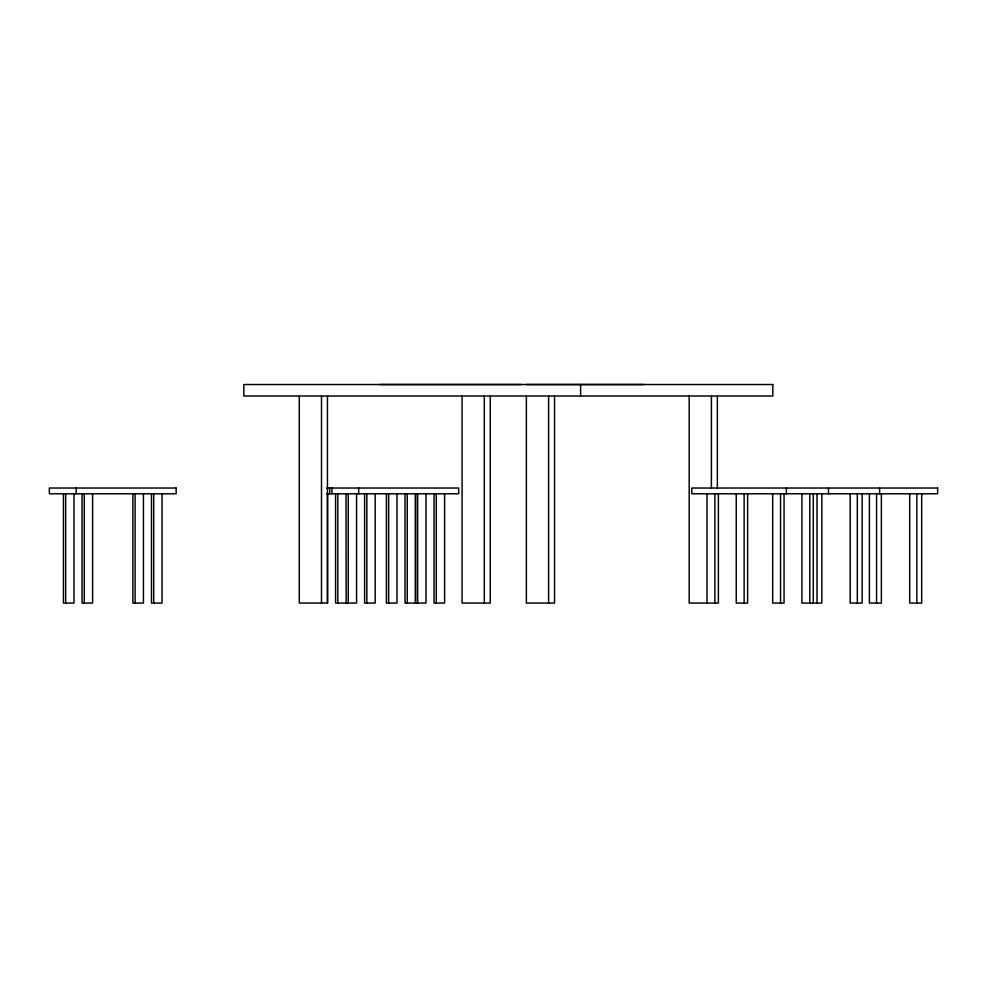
<?xml version="1.0" encoding="UTF-8"?>
<svg xmlns="http://www.w3.org/2000/svg" width="987" height="987" viewBox="0 0 987 987"><rect width="100%" height="100%" fill="white"/><g stroke="black" fill="none" stroke-linecap="round" stroke-linejoin="round"><path stroke-width="1.48" d="M326.709 488.034L458.696 488.034L458.696 493.784L326.709 493.784M921.673 493.784L921.673 603.057L909.693 603.057L909.693 493.784M916.837 493.784L916.837 603.057M881.379 493.784L881.379 603.057L869.399 603.057L869.399 493.784M879.614 488.034L879.614 493.784M876.542 493.784L876.542 603.057M862.157 493.784L862.157 603.057L850.177 603.057L850.177 493.784M857.321 493.784L857.321 603.057M828.488 488.034L828.488 493.784M821.85 493.784L821.85 603.057L801.913 603.057L801.913 493.784M817.014 493.784L817.014 603.057M813.3 493.784L813.3 603.057M809.796 493.784L809.796 603.057M786.38 488.034L786.38 493.784M784.06 493.784L784.06 603.057L772.673 603.057L772.673 493.784M780.557 493.784L780.557 603.057M747.628 493.784L747.628 603.057L736.24 603.057L736.24 493.784M744.124 493.784L744.124 603.057M718.388 493.784L718.388 603.057L689.185 603.057L689.185 396.021M717.364 396.021L717.364 488.034M714.884 493.784L714.884 603.057M711.405 396.021L711.405 488.034M707 493.784L707 603.057M643.869 384.523L526.12 384.523M580.615 384.523L580.615 396.021M554.546 396.021L554.546 603.057L526.379 603.057L526.379 396.021M548.599 396.021L548.599 603.057M521.062 384.523L379.403 384.523M490.268 396.021L490.268 603.057L462.089 603.057L462.089 396.021M484.309 396.021L484.309 603.057M444.606 493.784L444.606 603.057L434.046 603.057L434.046 493.784M436.279 493.784L436.279 603.057M426.002 493.784L426.002 603.057L405.028 603.057L405.028 493.784M417.674 493.784L417.674 603.057M415.589 493.784L415.589 603.057M415.441 493.784L415.441 603.057M407.261 493.784L407.261 603.057M396.984 493.784L396.984 603.057L386.423 603.057L386.423 493.784M388.656 493.784L388.656 603.057M375.171 493.784L375.171 603.057L364.61 603.057L364.61 493.784M366.843 493.784L366.843 603.057M358.7 488.034L358.7 493.784M356.566 493.784L356.566 603.057L335.592 603.057L335.592 493.784M348.238 493.784L348.238 603.057M346.005 493.784L346.153 603.057M337.825 493.784L337.825 603.057M331.916 488.034L331.916 493.784M329.695 488.034L329.695 493.784M327.548 493.784L327.548 603.057L299.283 603.057L299.283 396.021M327.45 396.021L327.45 603.057M321.503 396.021L321.503 603.057M162.041 493.784L162.041 603.057L151.48 603.057L151.48 493.784M153.713 493.784L153.713 603.057M143.436 493.784L143.436 603.057L132.875 603.057L132.875 493.784M135.108 493.784L135.108 603.057M92.605 493.784L92.605 603.057L82.044 603.057L82.044 493.784M84.277 493.784L84.277 603.057M76.147 488.034L76.147 493.784M74 493.784L74 603.057L63.439 603.057L63.439 493.784M65.673 493.784L65.673 603.057M772.821 384.523L243.826 384.523L243.826 396.021L772.821 396.021L772.821 384.523M176.13 488.034L49.35 488.034L49.35 493.784L176.13 493.784L176.13 488.034M937.65 488.034L691.813 488.034L691.813 493.784L937.65 493.784L937.65 488.034"/></g></svg>
